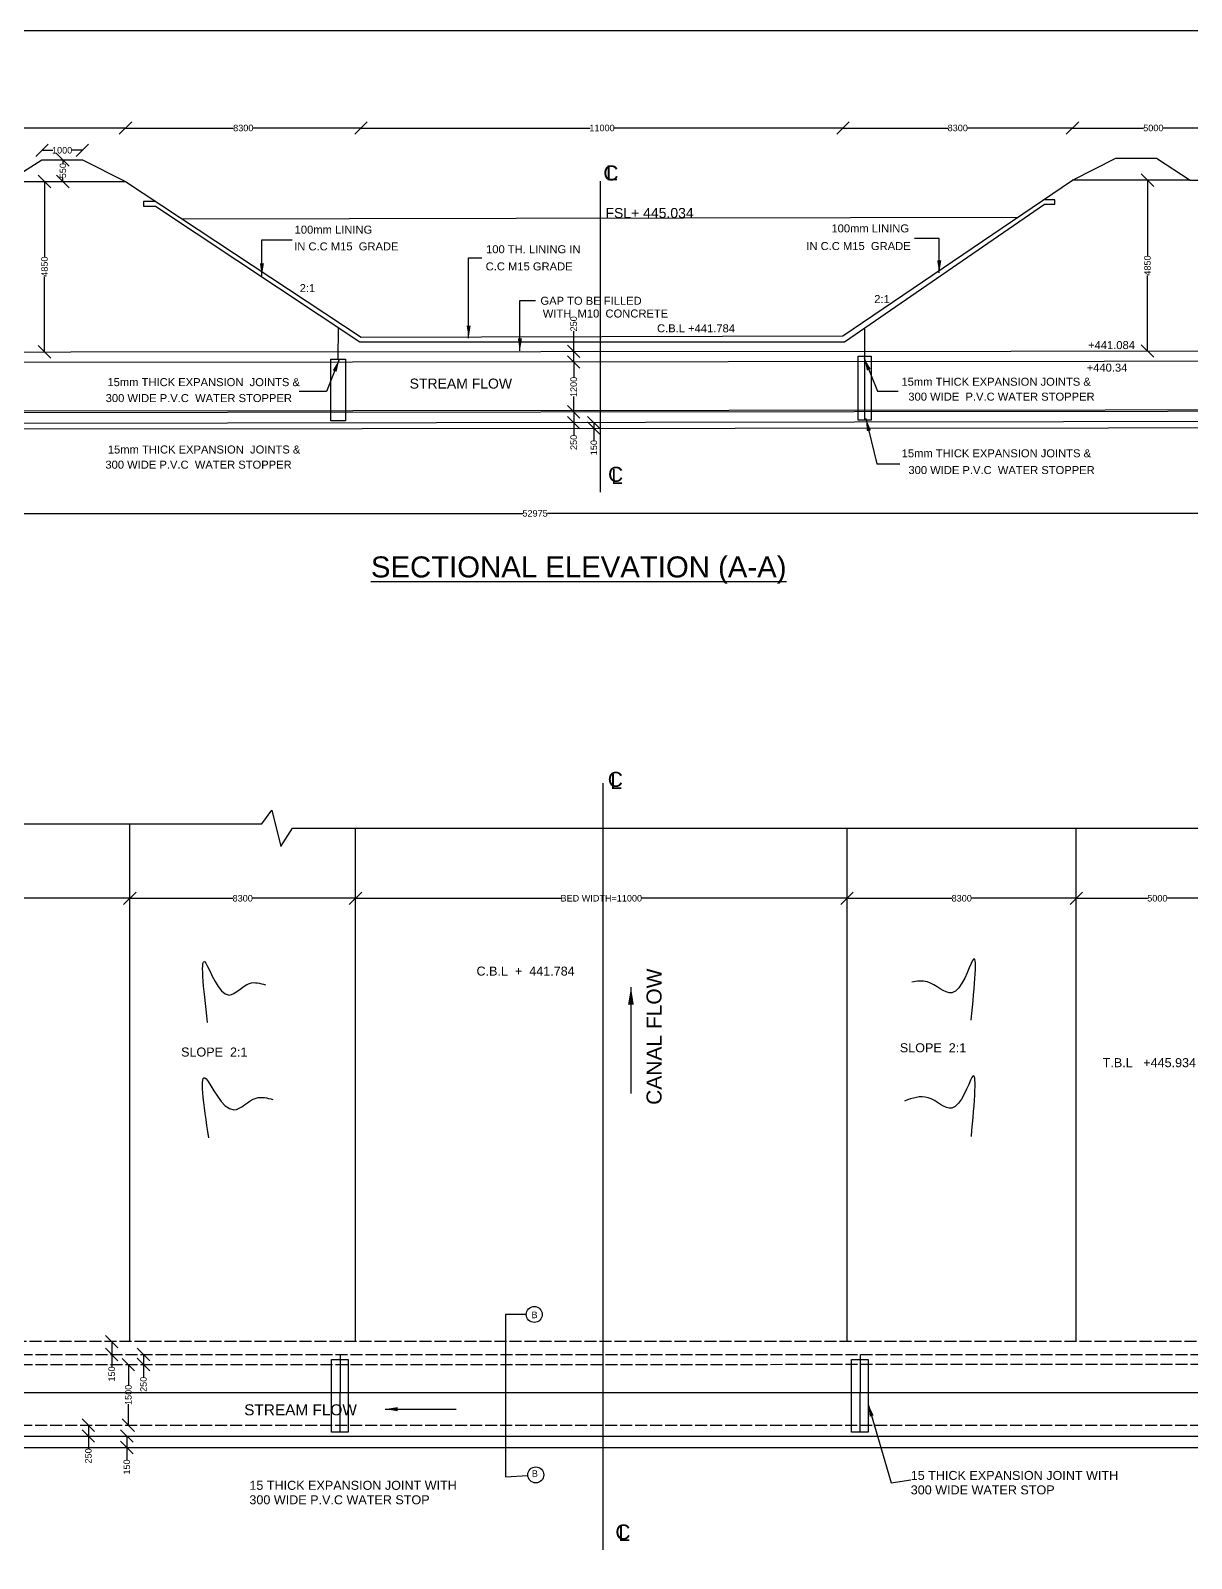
# Model space of a CAD drawing. Header units: millimetres. Extents: x 2933 to 10982, y 3497 to 8355.
# Drawn here: x 5299 to 7621, y 5301 to 8355 of the extents above; entities that cross this region are included whole.
import ezdxf

# ---------------------------------------------------------------- set-up
doc = ezdxf.new("R2010")
doc.units = ezdxf.units.MM
doc.header["$MEASUREMENT"] = 0
doc.linetypes.add('ACAD_ISO02W100', pattern=[15, 12, -3])
for name, color, linetype in [('DIMENSIONS', 7, 'Continuous'), ('DRAWING', 7, 'Continuous'), ('TEXT', 7, 'Continuous')]:
    doc.layers.add(name, color=color, linetype=linetype)
doc.styles.get("Standard").update_dxf_attribs({"font": 'arial.ttf', "height": 13})
doc.dimstyles.get("Standard").update_dxf_attribs({"dimtxt": 13, "dimasz": 25, "dimexe": 0.18, "dimexo": 0.0625, "dimgap": 0.09, "dimtad": 0, "dimdec": 0, "dimzin": 0, "dimdsep": 46, "dimtxsty": 'Standard', "dimblk": 'OBLIQUE', "dimcen": 0.09, "dimse1": 1, "dimse2": 1, "dimadec": 0, "dimazin": 0, "dimtfac": 1, "dimtdec": 0, "dimtofl": 0, "dimtmove": 0, "dimatfit": 3, "dimfxl": 1, "dimtolj": 1, "dimtzin": 0, "dimarcsym": 0})

# ---------------------------------------------------------------- blocks, each defined once
blk = doc.blocks.new('_Oblique')
at = {"color": 0, "linetype": 'ByBlock', "lineweight": -2}
blk.add_line((-0.5, -0.5), (0.5, 0.5), dxfattribs=at)
blk = doc.blocks.new('*D9')
at = {"layer": 'Defpoints', "color": 0}
for p in [(5488.6, 8160.6), (4928, 8053.5), (5488.6, 8053.5)]:
    blk.add_point(p, dxfattribs=at)
at = {"layer": 'DIMENSIONS', "color": 0, "lineweight": -2}
for p, q in [((4928, 8160.6), (5150.1, 8160.6)), ((5488.6, 8160.6), (5266.5, 8160.6))]:
    blk.add_line(p, q, dxfattribs=at)
at = {"layer": 'DIMENSIONS', "color": 0, "lineweight": -2, "xscale": 25, "yscale": 25, "zscale": 25, "rotation": 180}
blk.add_blockref('_Oblique', (4928, 8160.6), dxfattribs=at)
at = {"layer": 'DIMENSIONS', "color": 0, "lineweight": -2, "xscale": 25, "yscale": 25, "zscale": 25}
blk.add_blockref('_Oblique', (5488.6, 8160.6), dxfattribs=at)
at = {"layer": 'DIMENSIONS', "color": 0, "insert": (5208.3, 8160.6), "char_height": 13, "attachment_point": 5}
blk.add_mtext('\\A1;6000+DOWEL', dxfattribs=at)
blk = doc.blocks.new('*D10')
at = {"layer": 'Defpoints', "color": 0}
for p in [(5959.7, 8160.6), (5488.6, 8053.5), (5959.7, 7742.4)]:
    blk.add_point(p, dxfattribs=at)
at = {"layer": 'DIMENSIONS', "color": 0, "lineweight": -2}
for p, q in [((5488.6, 8160.6), (5704.7, 8160.6)), ((5959.7, 8160.6), (5743.7, 8160.6))]:
    blk.add_line(p, q, dxfattribs=at)
at = {"layer": 'DIMENSIONS', "color": 0, "lineweight": -2, "xscale": 25, "yscale": 25, "zscale": 25, "rotation": 180}
blk.add_blockref('_Oblique', (5488.6, 8160.6), dxfattribs=at)
at = {"layer": 'DIMENSIONS', "color": 0, "lineweight": -2, "xscale": 25, "yscale": 25, "zscale": 25}
blk.add_blockref('_Oblique', (5959.7, 8160.6), dxfattribs=at)
at = {"layer": 'DIMENSIONS', "color": 0, "insert": (5724.2, 8160.6), "char_height": 13, "attachment_point": 5}
blk.add_mtext('\\A1;8300', dxfattribs=at)
blk = doc.blocks.new('*D11')
at = {"layer": 'Defpoints', "color": 0}
for p in [(5959.7, 8160.6), (6923.6, 8160.6), (6923.6, 7745.1)]:
    blk.add_point(p, dxfattribs=at)
at = {"layer": 'DIMENSIONS', "color": 0, "lineweight": -2}
for p, q in [((5959.7, 8160.6), (6417.8, 8160.6)), ((6923.6, 8160.6), (6465.6, 8160.6))]:
    blk.add_line(p, q, dxfattribs=at)
at = {"layer": 'DIMENSIONS', "color": 0, "lineweight": -2, "xscale": 25, "yscale": 25, "zscale": 25, "rotation": 180}
blk.add_blockref('_Oblique', (5959.7, 8160.6), dxfattribs=at)
at = {"layer": 'DIMENSIONS', "color": 0, "lineweight": -2, "xscale": 25, "yscale": 25, "zscale": 25}
blk.add_blockref('_Oblique', (6923.6, 8160.6), dxfattribs=at)
at = {"layer": 'DIMENSIONS', "color": 0, "insert": (6441.7, 8160.6), "char_height": 13, "attachment_point": 5}
blk.add_mtext('\\A1;11000', dxfattribs=at)
blk = doc.blocks.new('*D12')
at = {"layer": 'Defpoints', "color": 0}
for p in [(6923.6, 8160.6), (7382.5, 8160.6), (7382.5, 8056.5)]:
    blk.add_point(p, dxfattribs=at)
at = {"layer": 'DIMENSIONS', "color": 0, "lineweight": -2}
for p, q in [((6923.6, 8160.6), (7133.6, 8160.6)), ((7382.5, 8160.6), (7172.6, 8160.6))]:
    blk.add_line(p, q, dxfattribs=at)
at = {"layer": 'DIMENSIONS', "color": 0, "lineweight": -2, "xscale": 25, "yscale": 25, "zscale": 25, "rotation": 180}
blk.add_blockref('_Oblique', (6923.6, 8160.6), dxfattribs=at)
at = {"layer": 'DIMENSIONS', "color": 0, "lineweight": -2, "xscale": 25, "yscale": 25, "zscale": 25}
blk.add_blockref('_Oblique', (7382.5, 8160.6), dxfattribs=at)
at = {"layer": 'DIMENSIONS', "color": 0, "insert": (7153.1, 8160.6), "char_height": 13, "attachment_point": 5}
blk.add_mtext('\\A1;8300', dxfattribs=at)
blk = doc.blocks.new('*D13')
at = {"layer": 'Defpoints', "color": 0}
for p in [(7706, 8160.6), (7382.5, 8056.5), (7706, 8056.3)]:
    blk.add_point(p, dxfattribs=at)
at = {"layer": 'DIMENSIONS', "color": 0, "lineweight": -2}
for p, q in [((7382.5, 8160.6), (7524.8, 8160.6)), ((7706, 8160.6), (7563.8, 8160.6))]:
    blk.add_line(p, q, dxfattribs=at)
at = {"layer": 'DIMENSIONS', "color": 0, "lineweight": -2, "xscale": 25, "yscale": 25, "zscale": 25, "rotation": 180}
blk.add_blockref('_Oblique', (7382.5, 8160.6), dxfattribs=at)
at = {"layer": 'DIMENSIONS', "color": 0, "lineweight": -2, "xscale": 25, "yscale": 25, "zscale": 25}
blk.add_blockref('_Oblique', (7706, 8160.6), dxfattribs=at)
at = {"layer": 'DIMENSIONS', "color": 0, "insert": (7544.3, 8160.6), "char_height": 13, "attachment_point": 5}
blk.add_mtext('\\A1;5000', dxfattribs=at)
blk = doc.blocks.new('*D25')
at = {"layer": 'Defpoints', "color": 0}
for p in [(8177.9, 7514.5), (4437.8, 7395.4), (8177.9, 7390)]:
    blk.add_point(p, dxfattribs=at)
at = {"layer": 'DIMENSIONS', "color": 0, "lineweight": -2}
for p, q in [((4437.8, 7390), (6283.2, 7390)), ((8177.9, 7390), (6332.4, 7390))]:
    blk.add_line(p, q, dxfattribs=at)
at = {"layer": 'DIMENSIONS', "color": 0, "lineweight": -2, "xscale": 25, "yscale": 25, "zscale": 25, "rotation": 180}
blk.add_blockref('_Oblique', (4437.8, 7390), dxfattribs=at)
at = {"layer": 'DIMENSIONS', "color": 0, "lineweight": -2, "xscale": 25, "yscale": 25, "zscale": 25}
blk.add_blockref('_Oblique', (8177.9, 7390), dxfattribs=at)
at = {"layer": 'DIMENSIONS', "color": 0, "insert": (6307.8, 7390), "char_height": 13, "attachment_point": 5}
blk.add_mtext('\\A1;52975', dxfattribs=at)
blk = doc.blocks.new('*D27')
at = {"layer": 'Defpoints', "color": 0}
for p in [(5333.1, 8053.5), (5326.7, 7713.2), (5333.3, 7713.2)]:
    blk.add_point(p, dxfattribs=at)
at = {"layer": 'DIMENSIONS', "color": 0, "lineweight": -2}
for p, q in [((5326.7, 8053.5), (5326.7, 7903.1)), ((5326.7, 7713.2), (5326.7, 7863.6))]:
    blk.add_line(p, q, dxfattribs=at)
at = {"layer": 'DIMENSIONS', "color": 0, "lineweight": -2, "xscale": 25, "yscale": 25, "zscale": 25}
for p, rotation in [((5326.7, 8053.5), 90), ((5326.7, 7713.2), 270)]:
    blk.add_blockref('_Oblique', p, dxfattribs=dict(at, rotation=rotation))
at = {"layer": 'DIMENSIONS', "color": 0, "insert": (5326.7, 7883.4), "char_height": 13, "attachment_point": 5, "rotation": 90}
blk.add_mtext('\\A1;4850', dxfattribs=at)
blk = doc.blocks.new('*D28')
at = {"layer": 'Defpoints', "color": 0}
for p in [(5321.5, 8097.1), (5402.3, 8116), (5402.3, 8097.1)]:
    blk.add_point(p, dxfattribs=at)
at = {"layer": 'DIMENSIONS', "color": 0, "lineweight": -2}
for p, q in [((5321.5, 8116), (5343, 8116)), ((5402.3, 8116), (5380.7, 8116))]:
    blk.add_line(p, q, dxfattribs=at)
at = {"layer": 'DIMENSIONS', "color": 0, "lineweight": -2, "xscale": 25, "yscale": 25, "zscale": 25, "rotation": 180}
blk.add_blockref('_Oblique', (5321.5, 8116), dxfattribs=at)
at = {"layer": 'DIMENSIONS', "color": 0, "lineweight": -2, "xscale": 25, "yscale": 25, "zscale": 25}
blk.add_blockref('_Oblique', (5402.3, 8116), dxfattribs=at)
at = {"layer": 'DIMENSIONS', "color": 0, "insert": (5361.9, 8116), "char_height": 13, "attachment_point": 5}
blk.add_mtext('\\A1;1000', dxfattribs=at)
blk = doc.blocks.new('*D29')
at = {"layer": 'Defpoints', "color": 0}
for p in [(5361.9, 8097.1), (5361.9, 8053.5), (5363.4, 8053.5)]:
    blk.add_point(p, dxfattribs=at)
at = {"layer": 'DIMENSIONS', "color": 0, "lineweight": -2}
for p, q in [((5363.4, 8097.1), (5363.4, 8089.7)), ((5363.4, 8053.5), (5363.4, 8060.8))]:
    blk.add_line(p, q, dxfattribs=at)
at = {"layer": 'DIMENSIONS', "color": 0, "lineweight": -2, "xscale": 25, "yscale": 25, "zscale": 25}
for p, rotation in [((5363.4, 8097.1), 90), ((5363.4, 8053.5), 270)]:
    blk.add_blockref('_Oblique', p, dxfattribs=dict(at, rotation=rotation))
at = {"layer": 'DIMENSIONS', "color": 0, "insert": (5363.4, 8075.3), "char_height": 13, "attachment_point": 5, "rotation": 90}
blk.add_mtext('\\A1;550', dxfattribs=at)
blk = doc.blocks.new('*D30')
at = {"layer": 'Defpoints', "color": 0}
for p in [(6369.9, 7714), (6369.9, 7692.7), (6385, 7692.7)]:
    blk.add_point(p, dxfattribs=at)
at = {"layer": 'DIMENSIONS', "color": 0, "lineweight": -2}
for p, q in [((6385, 7714), (6385, 7754.6)), ((6385, 7692.7), (6385, 7714))]:
    blk.add_line(p, q, dxfattribs=at)
at = {"layer": 'DIMENSIONS', "color": 0, "lineweight": -2, "xscale": 25, "yscale": 25, "zscale": 25}
for p, rotation in [((6385, 7714), 90), ((6385, 7692.7), 270)]:
    blk.add_blockref('_Oblique', p, dxfattribs=dict(at, rotation=rotation))
at = {"layer": 'DIMENSIONS', "color": 0, "insert": (6385, 7769.1), "char_height": 13, "attachment_point": 5, "rotation": 90}
blk.add_mtext('\\A1;250', dxfattribs=at)
blk = doc.blocks.new('*D31')
at = {"layer": 'Defpoints', "color": 0}
for p in [(6384.9, 7692.7), (6385, 7593.1), (6385, 7593.1)]:
    blk.add_point(p, dxfattribs=at)
at = {"layer": 'DIMENSIONS', "color": 0, "lineweight": -2}
for p, q in [((6385, 7692.7), (6385, 7661.8)), ((6385, 7593.1), (6385, 7624))]:
    blk.add_line(p, q, dxfattribs=at)
at = {"layer": 'DIMENSIONS', "color": 0, "lineweight": -2, "xscale": 25, "yscale": 25, "zscale": 25}
for p, rotation in [((6385, 7692.7), 90), ((6385, 7593.1), 270)]:
    blk.add_blockref('_Oblique', p, dxfattribs=dict(at, rotation=rotation))
at = {"layer": 'DIMENSIONS', "color": 0, "insert": (6385, 7642.9), "char_height": 13, "attachment_point": 5, "rotation": 90}
blk.add_mtext('\\A1;1200', dxfattribs=at)
blk = doc.blocks.new('*D32')
at = {"layer": 'Defpoints', "color": 0}
for p in [(6385.1, 7593.1), (6385, 7571.5), (6385.1, 7571.5)]:
    blk.add_point(p, dxfattribs=at)
at = {"layer": 'DIMENSIONS', "color": 0, "lineweight": -2}
for p, q in [((6385, 7593.1), (6385, 7571.5)), ((6385, 7571.5), (6385, 7546.5))]:
    blk.add_line(p, q, dxfattribs=at)
at = {"layer": 'DIMENSIONS', "color": 0, "lineweight": -2, "xscale": 25, "yscale": 25, "zscale": 25}
for p, rotation in [((6385, 7593.1), 90), ((6385, 7571.5), 270)]:
    blk.add_blockref('_Oblique', p, dxfattribs=dict(at, rotation=rotation))
at = {"layer": 'DIMENSIONS', "color": 0, "insert": (6385, 7532), "char_height": 13, "attachment_point": 5, "rotation": 90}
blk.add_mtext('\\A1;250', dxfattribs=at)
blk = doc.blocks.new('*D33')
at = {"layer": 'Defpoints', "color": 0}
for p in [(6405.8, 7571.5), (6405.8, 7560.3), (6425.3, 7560.3)]:
    blk.add_point(p, dxfattribs=at)
at = {"layer": 'DIMENSIONS', "color": 0, "lineweight": -2}
for p, q in [((6425.3, 7571.5), (6425.3, 7560.3)), ((6425.3, 7560.3), (6425.3, 7535.3))]:
    blk.add_line(p, q, dxfattribs=at)
at = {"layer": 'DIMENSIONS', "color": 0, "lineweight": -2, "xscale": 25, "yscale": 25, "zscale": 25}
for p, rotation in [((6425.3, 7571.5), 90), ((6425.3, 7560.3), 270)]:
    blk.add_blockref('_Oblique', p, dxfattribs=dict(at, rotation=rotation))
at = {"layer": 'DIMENSIONS', "color": 0, "insert": (6425.3, 7521.5), "char_height": 13, "attachment_point": 5, "rotation": 90}
blk.add_mtext('\\A1;150', dxfattribs=at)
blk = doc.blocks.new('*D34')
at = {"layer": 'Defpoints', "color": 0}
for p in [(7532.3, 8056.3), (7532.6, 7714.9), (7532.6, 7714.9)]:
    blk.add_point(p, dxfattribs=at)
at = {"layer": 'DIMENSIONS', "color": 0, "lineweight": -2}
for p, q in [((7532.6, 8056.3), (7532.6, 7905.3)), ((7532.6, 7714.9), (7532.6, 7865.9))]:
    blk.add_line(p, q, dxfattribs=at)
at = {"layer": 'DIMENSIONS', "color": 0, "lineweight": -2, "xscale": 25, "yscale": 25, "zscale": 25}
for p, rotation in [((7532.6, 8056.3), 90), ((7532.6, 7714.9), 270)]:
    blk.add_blockref('_Oblique', p, dxfattribs=dict(at, rotation=rotation))
at = {"layer": 'DIMENSIONS', "color": 0, "insert": (7532.6, 7885.6), "char_height": 13, "attachment_point": 5, "rotation": 90}
blk.add_mtext('\\A1;4850', dxfattribs=at)
blk = doc.blocks.new('*D58')
at = {"layer": 'Defpoints', "color": 0}
for p in [(4929.1, 6620.4), (5497.4, 6620.4), (5497.4, 6620.4)]:
    blk.add_point(p, dxfattribs=at)
at = {"layer": 'DIMENSIONS', "color": 0, "lineweight": -2}
for p, q in [((4929.1, 6620.4), (5155, 6620.4)), ((5497.4, 6620.4), (5271.5, 6620.4))]:
    blk.add_line(p, q, dxfattribs=at)
at = {"layer": 'DIMENSIONS', "color": 0, "lineweight": -2, "xscale": 25, "yscale": 25, "zscale": 25, "rotation": 180}
blk.add_blockref('_Oblique', (4929.1, 6620.4), dxfattribs=at)
at = {"layer": 'DIMENSIONS', "color": 0, "lineweight": -2, "xscale": 25, "yscale": 25, "zscale": 25}
blk.add_blockref('_Oblique', (5497.4, 6620.4), dxfattribs=at)
at = {"layer": 'DIMENSIONS', "color": 0, "insert": (5213.2, 6620.4), "char_height": 13, "attachment_point": 5}
blk.add_mtext('\\A1;6000+DOWEL', dxfattribs=at)
blk = doc.blocks.new('*D59')
at = {"layer": 'Defpoints', "color": 0}
for p in [(5497.4, 6620.4), (5948.7, 6620.4), (5948.7, 6620.4)]:
    blk.add_point(p, dxfattribs=at)
at = {"layer": 'DIMENSIONS', "color": 0, "lineweight": -2}
for p, q in [((5497.4, 6620.4), (5703.6, 6620.4)), ((5948.7, 6620.4), (5742.5, 6620.4))]:
    blk.add_line(p, q, dxfattribs=at)
at = {"layer": 'DIMENSIONS', "color": 0, "lineweight": -2, "xscale": 25, "yscale": 25, "zscale": 25, "rotation": 180}
blk.add_blockref('_Oblique', (5497.4, 6620.4), dxfattribs=at)
at = {"layer": 'DIMENSIONS', "color": 0, "lineweight": -2, "xscale": 25, "yscale": 25, "zscale": 25}
blk.add_blockref('_Oblique', (5948.7, 6620.4), dxfattribs=at)
at = {"layer": 'DIMENSIONS', "color": 0, "insert": (5723, 6620.4), "char_height": 13, "attachment_point": 5}
blk.add_mtext('\\A1;8300', dxfattribs=at)
blk = doc.blocks.new('*D60')
at = {"layer": 'Defpoints', "color": 0}
for p in [(5948.7, 6620.4), (6931.7, 6620.4), (6931.7, 6620.4)]:
    blk.add_point(p, dxfattribs=at)
at = {"layer": 'DIMENSIONS', "color": 0, "lineweight": -2}
for p, q in [((5948.7, 6620.4), (6359.7, 6620.4)), ((6931.7, 6620.4), (6520.7, 6620.4))]:
    blk.add_line(p, q, dxfattribs=at)
at = {"layer": 'DIMENSIONS', "color": 0, "lineweight": -2, "xscale": 25, "yscale": 25, "zscale": 25, "rotation": 180}
blk.add_blockref('_Oblique', (5948.7, 6620.4), dxfattribs=at)
at = {"layer": 'DIMENSIONS', "color": 0, "lineweight": -2, "xscale": 25, "yscale": 25, "zscale": 25}
blk.add_blockref('_Oblique', (6931.7, 6620.4), dxfattribs=at)
at = {"layer": 'DIMENSIONS', "color": 0, "insert": (6440.2, 6620.4), "char_height": 13, "attachment_point": 5}
blk.add_mtext('\\A1;BED WIDTH=11000', dxfattribs=at)
blk = doc.blocks.new('*D61')
at = {"layer": 'Defpoints', "color": 0}
for p in [(7390.2, 6633.2), (6931.7, 6620.4), (7390.2, 6620.4)]:
    blk.add_point(p, dxfattribs=at)
at = {"layer": 'DIMENSIONS', "color": 0, "lineweight": -2}
for p, q in [((6931.7, 6620.4), (7141.5, 6620.4)), ((7390.2, 6620.4), (7180.5, 6620.4))]:
    blk.add_line(p, q, dxfattribs=at)
at = {"layer": 'DIMENSIONS', "color": 0, "lineweight": -2, "xscale": 25, "yscale": 25, "zscale": 25, "rotation": 180}
blk.add_blockref('_Oblique', (6931.7, 6620.4), dxfattribs=at)
at = {"layer": 'DIMENSIONS', "color": 0, "lineweight": -2, "xscale": 25, "yscale": 25, "zscale": 25}
blk.add_blockref('_Oblique', (7390.2, 6620.4), dxfattribs=at)
at = {"layer": 'DIMENSIONS', "color": 0, "insert": (7161, 6620.4), "char_height": 13, "attachment_point": 5}
blk.add_mtext('\\A1;8300', dxfattribs=at)
blk = doc.blocks.new('*D62')
at = {"layer": 'Defpoints', "color": 0}
for p in [(7390.2, 6620.4), (7714.4, 6620.4), (7714.4, 6620.4)]:
    blk.add_point(p, dxfattribs=at)
at = {"layer": 'DIMENSIONS', "color": 0, "lineweight": -2}
for p, q in [((7390.2, 6620.4), (7532.8, 6620.4)), ((7714.4, 6620.4), (7571.8, 6620.4))]:
    blk.add_line(p, q, dxfattribs=at)
at = {"layer": 'DIMENSIONS', "color": 0, "lineweight": -2, "xscale": 25, "yscale": 25, "zscale": 25, "rotation": 180}
blk.add_blockref('_Oblique', (7390.2, 6620.4), dxfattribs=at)
at = {"layer": 'DIMENSIONS', "color": 0, "lineweight": -2, "xscale": 25, "yscale": 25, "zscale": 25}
blk.add_blockref('_Oblique', (7714.4, 6620.4), dxfattribs=at)
at = {"layer": 'DIMENSIONS', "color": 0, "insert": (7552.3, 6620.4), "char_height": 13, "attachment_point": 5}
blk.add_mtext('\\A1;5000', dxfattribs=at)
blk = doc.blocks.new('*D64')
at = {"layer": 'Defpoints', "color": 0}
for p in [(5461.1, 5734), (5461.1, 5708.2), (5461.1, 5708.2)]:
    blk.add_point(p, dxfattribs=at)
at = {"layer": 'DIMENSIONS', "color": 0, "lineweight": -2}
for p, q in [((5461.1, 5734), (5461.1, 5708.2)), ((5461.1, 5708.2), (5461.1, 5683.2))]:
    blk.add_line(p, q, dxfattribs=at)
at = {"layer": 'DIMENSIONS', "color": 0, "lineweight": -2, "xscale": 25, "yscale": 25, "zscale": 25}
for p, rotation in [((5461.1, 5734), 90), ((5461.1, 5708.2), 270)]:
    blk.add_blockref('_Oblique', p, dxfattribs=dict(at, rotation=rotation))
at = {"layer": 'DIMENSIONS', "color": 0, "insert": (5461.1, 5669.4), "char_height": 13, "attachment_point": 5, "rotation": 90}
blk.add_mtext('\\A1;150', dxfattribs=at)
blk = doc.blocks.new('*D65')
at = {"layer": 'Defpoints', "color": 0}
for p in [(5514.9, 5708.2), (5514.9, 5688.2), (5524.6, 5688.2)]:
    blk.add_point(p, dxfattribs=at)
at = {"layer": 'DIMENSIONS', "color": 0, "lineweight": -2}
for p, q in [((5524.6, 5708.2), (5524.6, 5688.2)), ((5524.6, 5688.2), (5524.6, 5663.2))]:
    blk.add_line(p, q, dxfattribs=at)
at = {"layer": 'DIMENSIONS', "color": 0, "lineweight": -2, "xscale": 25, "yscale": 25, "zscale": 25}
for p, rotation in [((5524.6, 5708.2), 90), ((5524.6, 5688.2), 270)]:
    blk.add_blockref('_Oblique', p, dxfattribs=dict(at, rotation=rotation))
at = {"layer": 'DIMENSIONS', "color": 0, "insert": (5524.6, 5648.6), "char_height": 13, "attachment_point": 5, "rotation": 90}
blk.add_mtext('\\A1;250', dxfattribs=at)
blk = doc.blocks.new('*D66')
at = {"layer": 'Defpoints', "color": 0}
for p in [(5490.3, 5688.1), (5494.4, 5567.1), (5504.6, 5567.1)]:
    blk.add_point(p, dxfattribs=at)
at = {"layer": 'DIMENSIONS', "color": 0, "lineweight": -2}
for p, q in [((5494.4, 5688.1), (5494.4, 5646.5)), ((5494.4, 5567.1), (5494.4, 5608.7))]:
    blk.add_line(p, q, dxfattribs=at)
at = {"layer": 'DIMENSIONS', "color": 0, "lineweight": -2, "xscale": 25, "yscale": 25, "zscale": 25}
for p, rotation in [((5494.4, 5688.1), 90), ((5494.4, 5567.1), 270)]:
    blk.add_blockref('_Oblique', p, dxfattribs=dict(at, rotation=rotation))
at = {"layer": 'DIMENSIONS', "color": 0, "insert": (5494.4, 5627.6), "char_height": 13, "attachment_point": 5, "rotation": 90}
blk.add_mtext('\\A1;1500', dxfattribs=at)
blk = doc.blocks.new('*D67')
at = {"layer": 'Defpoints', "color": 0}
for p in [(5414.4, 5567.1), (5414.4, 5545.2), (5414.4, 5545.2)]:
    blk.add_point(p, dxfattribs=at)
at = {"layer": 'DIMENSIONS', "color": 0, "lineweight": -2}
for p, q in [((5414.4, 5567.1), (5414.4, 5545.2)), ((5414.4, 5545.2), (5414.4, 5520.2))]:
    blk.add_line(p, q, dxfattribs=at)
at = {"layer": 'DIMENSIONS', "color": 0, "lineweight": -2, "xscale": 25, "yscale": 25, "zscale": 25}
for p, rotation in [((5414.4, 5567.1), 90), ((5414.4, 5545.2), 270)]:
    blk.add_blockref('_Oblique', p, dxfattribs=dict(at, rotation=rotation))
at = {"layer": 'DIMENSIONS', "color": 0, "insert": (5414.4, 5505.6), "char_height": 13, "attachment_point": 5, "rotation": 90}
blk.add_mtext('\\A1;250', dxfattribs=at)
blk = doc.blocks.new('*D68')
at = {"layer": 'Defpoints', "color": 0}
for p in [(5479.5, 5545.2), (5479.5, 5522.2), (5491.3, 5522.2)]:
    blk.add_point(p, dxfattribs=at)
at = {"layer": 'DIMENSIONS', "color": 0, "lineweight": -2}
for p, q in [((5491.3, 5545.2), (5491.3, 5522.2)), ((5491.3, 5522.2), (5491.3, 5497.2))]:
    blk.add_line(p, q, dxfattribs=at)
at = {"layer": 'DIMENSIONS', "color": 0, "lineweight": -2, "xscale": 25, "yscale": 25, "zscale": 25}
for p, rotation in [((5491.3, 5545.2), 90), ((5491.3, 5522.2), 270)]:
    blk.add_blockref('_Oblique', p, dxfattribs=dict(at, rotation=rotation))
at = {"layer": 'DIMENSIONS', "color": 0, "insert": (5491.3, 5483.4), "char_height": 13, "attachment_point": 5, "rotation": 90}
blk.add_mtext('\\A1;150', dxfattribs=at)

msp = doc.modelspace()

# ---------------------------------------------------------------- linework, layer by layer
at = {"layer": 'DIMENSIONS', "color": 0}
for points in [[(10981.7, 3496.7), (2933.5, 3496.7), (2933.5, 8355.5), (10981.7, 8355.5)], [(5899.5, 7698.7), (5928.4, 7698.7), (5928.4, 7574.8), (5899.5, 7574.8)], [(6954.1, 7704.7), (6980.2, 7704.7), (6980.2, 7576.2), (6954.1, 7576.2)], [(5900.7, 5698), (5934, 5698), (5934, 5552.8), (5900.7, 5552.8)], [(6940.7, 5698), (6974, 5698), (6974, 5552.8), (6940.7, 5552.8)]]:
    msp.add_lwpolyline(points, close=True, dxfattribs=at)
for points in [[(6437.8, 8054.5), (6437.8, 7432.5)], [(5914, 7698.7), (5914.3, 7761.4)], [(6967.5, 7576), (6967.5, 7759)], [(6290.2, 5788.3), (6248.4, 5788.3), (6248.4, 5463.5), (6293.3, 5466.5)], [(5918.1, 5708.2), (5917.4, 5552.8)], [(6958.2, 5708.2), (6957.4, 5552.8)]]:
    msp.add_lwpolyline(points, dxfattribs=at)
for centre in [(6306.2, 5788.3), (6309.2, 5467.6)]:
    msp.add_circle(centre, 16, dxfattribs=at)
at = {"layer": 'DRAWING', "color": 0}
for points in [[(3079.8, 7765.8), (4294.2, 7758.2), (4439.3, 7828.9), (4478.9, 7828.9), (4928, 8053.5), (5488.6, 8053.5), (5959.7, 7742.4), (6923.6, 7745.1), (7382.5, 8056.5), (7469.6, 8100.6), (7550.9, 8100.6), (7618.2, 8056.3), (7706, 8056.3), (8158.7, 7831.8), (8199.4, 7831.8), (9486.4, 7831.8), (9486.4, 7884.3), (9486.4, 7831.8), (9486.4, 7754.4), (9462.9, 7747), (9511.5, 7737.8), (9487.1, 7729.6), (9487.1, 7624.2)], [(5253.4, 8053.5), (5321.5, 8097.1), (5402.3, 8097.1), (5488.6, 8053.5)], [(7618.2, 8056.3), (7382.2, 8056.3)], [(5549.2, 8013.4), (5524.3, 8013.4), (5524.3, 8004.2), (5548.7, 8004.2), (5957.2, 7732.9), (6926.5, 7732.9), (7326.3, 8008.2), (7347.4, 8008.2), (7347.4, 8017.2), (7324.7, 8017.2)], [(5601.3, 7979), (7273.1, 7982.2)], [(4437.7, 7594.4), (8200.2, 7598), (8199.3, 7694.4)], [(4437.7, 7591.2), (8200.2, 7594.9)], [(8200.3, 7574.4), (4437.9, 7568.4)], [(4468.8, 7558.7), (8200.4, 7561.8), (8200.4, 7514.5), (8177.9, 7514.5), (8177.9, 7561.8)], [(6443.2, 6850.6), (6443.2, 5317.4)], [(3068.3, 4651.9), (3068.3, 4982.1), (3107.7, 5007.8), (3032.4, 5007.8), (3070.6, 5022.2), (3070.6, 6291.7), (3111, 6316.9), (3037.6, 6316.8), (3076, 6342), (3076, 6769.5), (5761.1, 6769.5), (5781.4, 6796.5), (5799, 6723.8), (5822.4, 6760.4), (8249.6, 6760.4)], [(5497.4, 5734), (5497.4, 6769.5)], [(5948.7, 5734), (5948.7, 6760.4)], [(6931.7, 5734), (6931.7, 6760.4)], [(7390.2, 5734), (7390.2, 6760.4)], [(2985.6, 5712.5), (2985.6, 5632.1), (9558.4, 5632.1), (9558.4, 5711.9)], [(3821.2, 5399.3), (3821.2, 5040.6), (3956.8, 5040.6), (3956.8, 5299.3), (4304.7, 5412.1), (4456.4, 5430.3), (4566.9, 5430.3), (4566.9, 5522.2), (8079.9, 5522.2), (8079.9, 5430.2), (8178.8, 5430.2), (8466.4, 5289.6), (8466.4, 5035.3), (8637.2, 5035.3), (8637.2, 5395.8), (8209.1, 5605.7), (8209.1, 5653.2)], [(4437.8, 5545.2), (8168.1, 5545.2)]]:
    msp.add_lwpolyline(points, dxfattribs=at)
msp.add_lwpolyline([(4438.5, 7712.6), (8199.2, 7715.3, -1.068193), (8197.9, 7694.5), (4437.7, 7690.8)], format="xyb", dxfattribs=at)
at = {"layer": 'DRAWING', "color": 0, "linetype": 'ACAD_ISO02W100', "ltscale": 2}
for points in [[(8209.1, 5653.2), (8636.1, 5864.9), (8636.1, 6219), (8463, 6219), (8463, 5969.2), (8178.2, 5827.8), (8080.4, 5827.8), (8080.4, 5734), (4568.2, 5734), (4568.2, 5827.7), (4453.1, 5827.7), (4301.6, 5845), (3962.5, 5959.5), (3962.5, 6213.5), (3823.6, 6213.5), (3823.6, 5861), (4438.4, 5654.9), (4438.4, 5601.5), (3821.2, 5399.3)], [(4438.3, 5708.2), (8168.1, 5708.2)], [(4438.3, 5687.7), (8209.1, 5689.2)], [(3856.3, 5376.1), (4438.1, 5567.1), (8168.1, 5567.1)]]:
    msp.add_lwpolyline(points, dxfattribs=at)
at = {"layer": 'DRAWING', "color": 0}
for points in [[(5652.8, 6372.4), (5649.4, 6490.7), (5695.7, 6427), (5736.7, 6450.4), (5768.9, 6447.5)], [(7180.1, 6377), (7182.8, 6496.3), (7141.2, 6431.7), (7092.3, 6453.4), (7061.1, 6452.8)], [(5655.2, 6141.5), (5649.7, 6259.6), (5705.2, 6197.6), (5749.7, 6221), (5783.6, 6218)], [(7180.3, 6143.9), (7181.6, 6262.4), (7141.1, 6201), (7093.9, 6221.7), (7046.7, 6215)]]:
    msp.add_spline(points, degree=3, dxfattribs=at)

# ---------------------------------------------------------------- texts
at = {"layer": 'DIMENSIONS', "color": 0}
for s, height, p in [('C', 30, (6444.2, 8055.7)), ('L', 30, (6449.4, 8055.7)), ('C', 30, (6453.7, 7453.2)), ('L', 30, (6459.9, 7449.1)), ('C', 30, (6453.1, 6843.2)), ('L', 30, (6458.2, 6838.7)), ('B', 13, (6300.6, 5780.9)), ('B', 13, (6301.3, 5463.7)), ('C', 30, (6468.3, 5338.4)), ('L', 30, (6474.5, 5335.2))]:
    msp.add_text(s, height=height, dxfattribs=at).set_placement(p)
at = {"layer": 'TEXT', "color": 0}
for s, height, p in [('FSL+ 445.034', 20, (6448.6, 7980.7)), ('100mm LINING', 16, (5826.9, 7949.4)), ('100mm LINING', 16, (6900.5, 7951.9)), ('IN C.C M15  GRADE', 16, (5826, 7915.9)), ('100 TH. LINING IN', 16, (6209.8, 7910.2)), ('IN C.C M15  GRADE', 16, (6850.3, 7916.6)), ('C.C M15 GRADE', 16, (6209, 7875.9)), ('2:1', 16, (5837, 7832.5)), ('GAP TO BE FILLED', 16, (6318.5, 7807.2)), ('2:1', 16, (6986.1, 7810.6)), ('WITH  M10  CONCRETE', 16, (6323.2, 7781.7)), ('C.B.L +441.784', 16, (6551.7, 7752.1)), ('+441.084', 16, (7413.7, 7718.6)), ('+440.34', 16, (7411, 7673.5)), ('15mm THICK EXPANSION  JOINTS &', 16, (5452.5, 7644.5)), ('STREAM FLOW', 20, (6056.9, 7639.6)), ('15mm THICK EXPANSION JOINTS &', 16, (7040.5, 7645.3)), ('300 WIDE P.V.C  WATER STOPPER', 16, (5449, 7612.6)), ('300 WIDE  P.V.C WATER STOPPER', 16, (7054.3, 7615.5)), ('15mm THICK EXPANSION  JOINTS &', 16, (5453.3, 7509.8)), ('15mm THICK EXPANSION JOINTS &', 16, (7041, 7502.2)), ('300 WIDE P.V.C  WATER STOPPER', 16, (5448.4, 7479.5)), ('300 WIDE P.V.C  WATER STOPPER', 16, (7054.5, 7468.7)), ('%%USECTIONAL ELEVATION (A-A)', 42, (5979.4, 7262)), ('C.B.L  +  441.784', 18, (6190.6, 6465.9)), ('SLOPE  2:1', 18, (7037.3, 6312.6)), ('SLOPE  2:1', 18, (5599.8, 6304.1)), ('T.B.L   +445.934', 18, (7443.1, 6282.8)), ('STREAM FLOW', 22, (5726, 5586.7)), ('15 THICK EXPANSION JOINT WITH', 18, (7059.1, 5457.5)), ('15 THICK EXPANSION JOINT WITH', 18, (5736.4, 5437.7)), ('300 WIDE WATER STOP', 18, (7059.1, 5428.6)), ('300 WIDE P.V.C WATER STOP', 18, (5736.4, 5408.8))]:
    msp.add_text(s, height=height, dxfattribs=at).set_placement(p)
msp.add_text('CANAL FLOW', height=30, rotation=90, dxfattribs=at).set_placement((6560.7, 6207.5))

# ---------------------------------------------------------------- dimensions: what is measured, and where the dimension line sits
at = {"layer": 'DIMENSIONS', "color": 0}
for base, p1, p2, text, picture, middle in [((5488.6, 8160.6), (4928, 8053.5), (5488.6, 8053.5), '6000+DOWEL', '*D9', (5208.3, 8160.6)), ((5959.7, 8160.6), (5488.6, 8053.5), (5959.7, 7742.4), '8300', '*D10', (5724.2, 8160.6)), ((6923.6, 8160.6), (5959.7, 8160.6), (6923.6, 7745.1), '11000', '*D11', (6441.7, 8160.6)), ((7382.5, 8160.6), (6923.6, 8160.6), (7382.5, 8056.5), '8300', '*D12', (7153.1, 8160.6)), ((7706, 8160.6), (7382.5, 8056.5), (7706, 8056.3), '5000', '*D13', (7544.3, 8160.6)), ((5402.3, 8116), (5321.5, 8097.1), (5402.3, 8097.1), '1000', '*D28', (5361.9, 8116)), ((8177.9, 7390), (4437.8, 7395.4), (8177.9, 7514.5), '52975', '*D25', (6307.8, 7390)), ((5497.4, 6620.4), (4929.1, 6620.4), (5497.4, 6620.4), '6000+DOWEL', '*D58', (5213.2, 6620.4)), ((5948.7, 6620.4), (5497.4, 6620.4), (5948.7, 6620.4), '8300', '*D59', (5723, 6620.4)), ((6931.7, 6620.4), (5948.7, 6620.4), (6931.7, 6620.4), 'BED WIDTH=11000', '*D60', (6440.2, 6620.4)), ((7390.2, 6620.4), (6931.7, 6620.4), (7390.2, 6633.2), '8300', '*D61', (7161, 6620.4)), ((7714.4, 6620.4), (7390.2, 6620.4), (7714.4, 6620.4), '5000', '*D62', (7552.3, 6620.4))]:
    dim = msp.add_linear_dim(base=base, p1=p1, p2=p2, text=text, dimstyle='Standard', dxfattribs=at)
    dim.commit()
    dim.dimension.update_dxf_attribs({"geometry": picture, "text_midpoint": middle})
for base, p1, p2, text, picture, middle in [((5363.4, 8053.5), (5361.9, 8097.1), (5361.9, 8053.5), '550', '*D29', (5363.4, 8075.3)), ((5326.7, 7713.2), (5333.1, 8053.5), (5333.3, 7713.2), '4850', '*D27', (5326.7, 7883.4)), ((7532.6, 7714.9), (7532.3, 8056.3), (7532.6, 7714.9), '4850', '*D34', (7532.6, 7885.6)), ((6385, 7593.1), (6384.9, 7692.7), (6385, 7593.1), '1200', '*D31', (6385, 7642.9)), ((6385, 7571.5), (6385.1, 7593.1), (6385.1, 7571.5), '250', '*D32', (6385, 7532)), ((6425.3, 7560.3), (6405.8, 7571.5), (6405.8, 7560.3), '150', '*D33', (6425.3, 7521.5)), ((5461.1, 5708.2), (5461.1, 5734), (5461.1, 5708.2), '150', '*D64', (5461.1, 5669.4)), ((5524.6, 5688.2), (5514.9, 5708.2), (5514.9, 5688.2), '250', '*D65', (5524.6, 5648.6)), ((5494.4, 5567.1), (5490.3, 5688.1), (5504.6, 5567.1), '1500', '*D66', (5494.4, 5627.6)), ((5414.4, 5545.2), (5414.4, 5567.1), (5414.4, 5545.2), '250', '*D67', (5414.4, 5505.6)), ((5491.3, 5522.2), (5479.5, 5545.2), (5479.5, 5522.2), '150', '*D68', (5491.3, 5483.4))]:
    dim = msp.add_linear_dim(base=base, p1=p1, p2=p2, angle=90, text=text, dimstyle='Standard', dxfattribs=at)
    dim.commit()
    dim.dimension.update_dxf_attribs({"geometry": picture, "text_midpoint": middle})
dim = msp.add_linear_dim(base=(6385, 7692.7), p1=(6369.9, 7714), p2=(6369.9, 7692.7), angle=90, text='250', dimstyle='Standard', dxfattribs=at)
dim.commit()
dim.dimension.update_dxf_attribs({"geometry": '*D30', "text_midpoint": (6385, 7769.1), "dimtype": 160})

# ---------------------------------------------------------------- leaders
for points, override in [([(5761.4, 7865), (5761.4, 7937.2), (5822.2, 7937.2)], {"dimgap": 0.09, "dimtad": 0}), ([(7116.1, 7870.9), (7116.1, 7939.4), (7066.6, 7939.4)], {"dimgap": 0.09, "dimtad": 0}), ([(6174.9, 7740.6), (6174.9, 7901), (6201.4, 7901)], {"dimgap": 0.09, "dimtad": 0}), ([(6277.4, 7714.8), (6277.4, 7815.8), (6308.9, 7815.8)], {"dimgap": 0.09, "dimtad": 0}), ([(6966, 7700.4), (6992.5, 7634.5), (7033.9, 7634.5)], {"dimgap": 0.09, "dimtad": 0}), ([(5916.2, 7697.8), (5890.8, 7633.7), (5835.8, 7633.7)], {"dimgap": 0.09, "dimtad": 0}), ([(6969.5, 7579.7), (6991.5, 7489), (7037, 7489)], {"dimgap": 0.09, "dimtad": 0}), ([(6499.5, 6442.5), (6499.5, 6230.1)], {"dimasz": 35, "dimgap": 0.09, "dimtad": 0}), ([(6974, 5609.2), (7019.8, 5451.7), (7059.1, 5457.5)], {"dimgap": 0.09, "dimtad": 0})]:
    msp.add_leader(points, dimstyle='Standard', override=override, dxfattribs=at)
at = {"layer": 'DIMENSIONS'}
msp.add_leader([(6007.9, 5599), (6150.2, 5599)], dimstyle='Standard', override={"dimgap": 0.09, "dimtad": 0}, dxfattribs=at)

doc.saveas('drawing.dxf')
